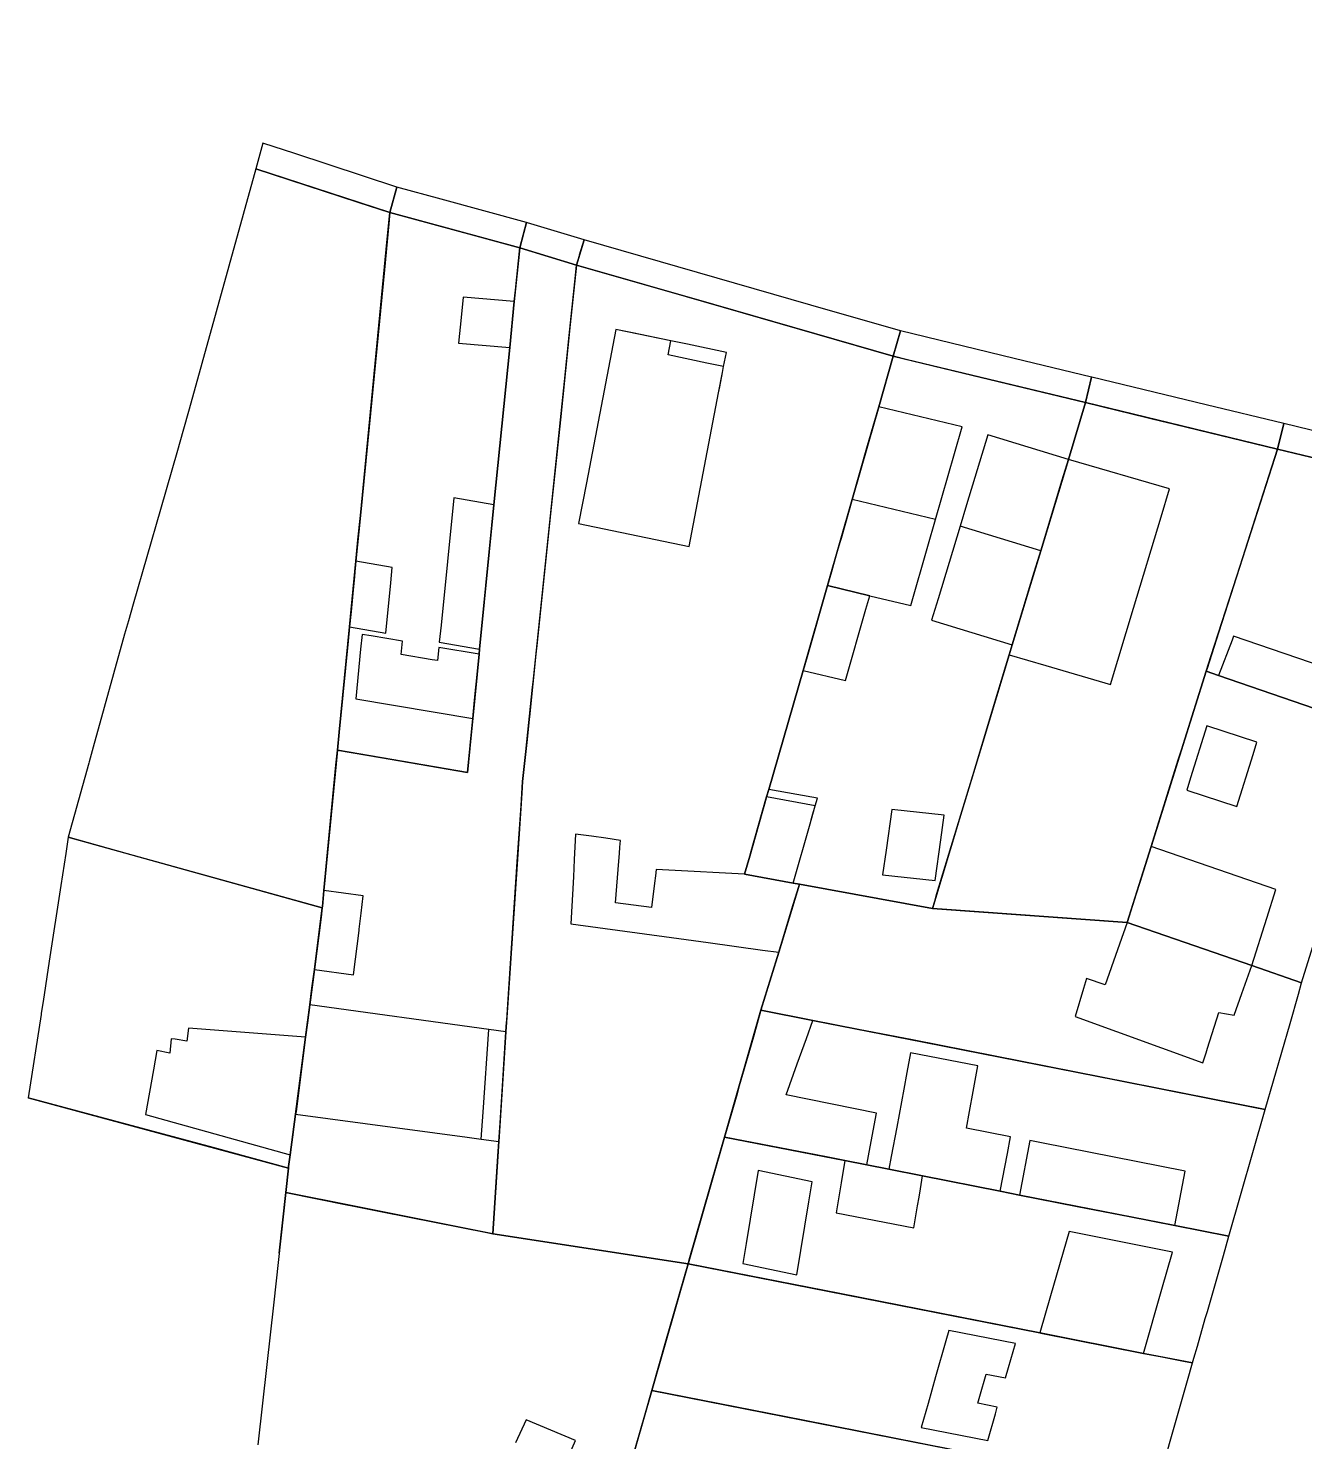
# Model space of a CAD drawing. Header units: millimetres. Extents: x 1101 to 4203, y 1053 to 1744.
# Drawn here: x 3438.1 to 3535, y 1252.3 to 1359.6 of the extents above; entities that cross this region are included whole.
import ezdxf

# ---------------------------------------------------------------- set-up
doc = ezdxf.new("R2010")
doc.units = ezdxf.units.MM
doc.layers.add('Traza Urbana', color=7, linetype='Continuous')

msp = doc.modelspace()

# ---------------------------------------------------------------- linework, layer by layer
msp.add_spline([(3533.96, 1741.06), (3535.45, 1730.74), (3533.99, 1721.81), (3529.52, 1711.48), (3526.13, 1704.69), (3523.87, 1689.03), (3520.31, 1675.09), (3520.31, 1665.62), (3525.57, 1656.95), (3528.23, 1651.42), (3529.17, 1642.9), (3537.67, 1632.65), (3542.58, 1619.68), (3557.01, 1609.61), (3567.28, 1594.92), (3583.32, 1575.27), (3625.14, 1566.28), (3648.86, 1569.14), (3665.13, 1581.12), (3679.55, 1585.59), (3708.24, 1604.07), (3718.93, 1617.12), (3724.64, 1632.36), (3727.25, 1653), (3743.42, 1672.05), (3759.1, 1678.69), (3778.81, 1675.84), (3794.73, 1663.51), (3801.62, 1646.42), (3816.9, 1617.75), (3828.23, 1575.69), (3834.33, 1553.22), (3836.12, 1550.25), (3841.33, 1550.1), (3851.16, 1550.1), (3883.98, 1538.84), (3888.01, 1536.15), (3900.11, 1538.09), (3906.69, 1539.88), (3919.99, 1536), (3930, 1543.76), (3939.44, 1558.86), (3954.38, 1565.87), (3968.28, 1558.41), (3986.91, 1539.65), (4018.97, 1495.68), (4028.57, 1483.44), (4044.58, 1466.26), (4096.95, 1429.42), (4142.58, 1397.21), (4202.82, 1355.37)], degree=3)
at = {"layer": 'Traza Urbana', "color": 7, "linetype": 'Continuous', "invisible_edges": 5}
for points in [[(3455.41, 1348.97), (3455.41, 1348.97), (3463.15, 1346.44), (3455.95, 1350.9)], [(3455.95, 1350.9), (3463.15, 1346.44), (3465.58, 1345.64), (3458.38, 1350.11)], [(3458.38, 1350.11), (3465.58, 1345.64), (3466.12, 1347.57)], [(3450.34, 1330.71), (3463.34, 1322.64), (3465.31, 1342.84), (3455.41, 1348.97)], [(3455.41, 1348.97), (3465.31, 1342.84), (3465.58, 1345.64)], [(3465.58, 1345.64), (3465.58, 1345.64), (3472.09, 1343.87), (3466.12, 1347.57)], [(3466.12, 1347.57), (3472.09, 1343.87), (3475.43, 1342.96), (3469.48, 1346.66)], [(3469.48, 1346.66), (3475.43, 1342.96), (3475.95, 1344.88)], [(3465.5, 1344.79), (3475.02, 1338.88), (3475.11, 1339.74), (3465.58, 1345.64)], [(3465.58, 1345.64), (3475.11, 1339.74), (3475.43, 1342.96)], [(3465.16, 1341.29), (3474.67, 1335.39), (3475.02, 1338.88), (3465.5, 1344.79)], [(3475.75, 1344.13), (3479.74, 1341.65), (3479.97, 1342.39), (3475.95, 1344.88)], [(3475.95, 1344.88), (3479.97, 1342.39), (3479.98, 1342.42), (3476.01, 1344.87)], [(3476.01, 1344.87), (3479.98, 1342.42), (3480.32, 1343.56)], [(3475.43, 1342.96), (3475.43, 1342.96), (3479.74, 1341.65), (3475.75, 1344.13)], [(3479.74, 1341.65), (3479.74, 1341.65), (3486.58, 1339.69), (3480.32, 1343.56)], [(3480.32, 1343.56), (3486.58, 1339.69), (3503.77, 1334.73), (3497.52, 1338.61)], [(3475.02, 1338.88), (3479.19, 1336.3), (3479.61, 1340.37), (3475.43, 1342.96)], [(3475.43, 1342.96), (3479.61, 1340.37), (3479.74, 1341.65)], [(3464, 1329.35), (3473.48, 1323.46), (3474.67, 1335.39), (3465.16, 1341.29)], [(3479.27, 1337.14), (3500.66, 1323.87), (3501.83, 1327.96), (3479.74, 1341.65)], [(3479.74, 1341.65), (3501.83, 1327.96), (3502.67, 1330.89), (3490.15, 1338.66)], [(3470.99, 1337.68), (3474.67, 1335.39), (3474.83, 1336.94), (3471.14, 1339.22)], [(3471.14, 1339.22), (3474.83, 1336.94), (3475.02, 1338.88)], [(3474.67, 1335.39), (3478.82, 1332.82), (3479.19, 1336.3), (3475.02, 1338.88)], [(3490.15, 1338.66), (3502.67, 1330.89), (3503.77, 1334.73)], [(3497.52, 1338.61), (3503.77, 1334.73), (3504.32, 1336.65)], [(3470.79, 1335.73), (3470.79, 1335.73), (3474.67, 1335.39), (3470.99, 1337.68)], [(3478.52, 1329.9), (3498.78, 1317.33), (3500.66, 1323.87), (3479.27, 1337.14)], [(3480.5, 1325.13), (3488.28, 1320.3), (3490.52, 1331.95), (3482.73, 1336.77)], [(3482.73, 1336.77), (3490.52, 1331.95), (3490.61, 1332.41), (3483.98, 1336.52)], [(3483.98, 1336.52), (3486.69, 1334.83), (3486.9, 1335.91)], [(3503.77, 1334.73), (3503.77, 1334.73), (3509.74, 1333.29), (3504.32, 1336.65)], [(3503.77, 1334.73), (3503.77, 1334.73), (3509.74, 1333.29), (3504.32, 1336.65)], [(3504.32, 1336.65), (3509.74, 1333.29), (3518.36, 1331.21), (3512.95, 1334.57)], [(3504.32, 1336.65), (3509.74, 1333.29), (3518.36, 1331.21), (3512.95, 1334.57)], [(3473.48, 1323.46), (3477.58, 1320.92), (3478.82, 1332.82), (3474.67, 1335.39)], [(3486.69, 1334.83), (3490.61, 1332.41), (3490.81, 1333.49), (3489.64, 1334.22)], [(3502.67, 1330.89), (3515.81, 1322.75), (3516.96, 1326.56), (3503.77, 1334.73)], [(3503.77, 1334.73), (3516.96, 1326.56), (3517.06, 1326.9), (3504.86, 1334.47)], [(3489.64, 1334.22), (3490.81, 1333.49), (3490.9, 1333.95)], [(3504.86, 1334.47), (3517.06, 1326.9), (3518.36, 1331.21)], [(3512.95, 1334.57), (3518.36, 1331.21), (3518.82, 1333.15)], [(3512.95, 1334.57), (3518.36, 1331.21), (3518.82, 1333.15)], [(3518.36, 1331.21), (3518.36, 1331.21), (3524.25, 1329.79), (3518.82, 1333.15)], [(3518.36, 1331.21), (3518.36, 1331.21), (3524.25, 1329.79), (3518.82, 1333.15)], [(3518.82, 1333.15), (3524.25, 1329.79), (3524.27, 1329.78), (3518.83, 1333.15)], [(3518.82, 1333.15), (3524.25, 1329.79), (3524.27, 1329.78), (3518.83, 1333.15)], [(3518.83, 1333.15), (3524.27, 1329.78), (3532.94, 1327.68), (3527.51, 1331.05)], [(3518.83, 1333.15), (3524.27, 1329.78), (3532.94, 1327.68), (3527.51, 1331.05)], [(3449.87, 1329.02), (3463.16, 1320.79), (3463.34, 1322.64), (3450.34, 1330.71)], [(3501.87, 1328.08), (3514.96, 1319.96), (3515.81, 1322.75), (3502.67, 1330.89)], [(3517.06, 1326.9), (3530.09, 1318.82), (3531.47, 1323.09), (3518.36, 1331.21)], [(3518.36, 1331.21), (3531.47, 1323.09), (3532.94, 1327.68)], [(3527.51, 1331.05), (3532.94, 1327.68), (3533.41, 1329.62)], [(3527.51, 1331.05), (3532.94, 1327.68), (3533.41, 1329.62)], [(3463.34, 1322.64), (3472.82, 1316.77), (3473.48, 1323.46), (3464, 1329.35)], [(3477.77, 1322.77), (3496.93, 1310.89), (3498.78, 1317.33), (3478.52, 1329.9)], [(3532.94, 1327.68), (3532.94, 1327.68), (3538.84, 1326.26), (3533.41, 1329.62)], [(3532.94, 1327.68), (3532.94, 1327.68), (3538.84, 1326.26), (3533.41, 1329.62)], [(3533.41, 1329.62), (3538.84, 1326.26), (3546.07, 1324.51), (3540.65, 1327.87)], [(3533.41, 1329.62), (3538.84, 1326.26), (3546.07, 1324.51), (3540.65, 1327.87)], [(3449.46, 1327.57), (3463, 1319.17), (3463.16, 1320.79), (3449.87, 1329.02)], [(3448.17, 1323.09), (3462.52, 1314.19), (3463, 1319.17), (3449.46, 1327.57)], [(3500.66, 1323.87), (3513.7, 1315.79), (3514.96, 1319.96), (3501.87, 1328.08)], [(3528.48, 1313.81), (3540.56, 1306.32), (3544.81, 1320.33), (3532.94, 1327.68)], [(3528.48, 1313.81), (3540.56, 1306.32), (3544.81, 1320.33), (3532.94, 1327.68)], [(3532.94, 1327.68), (3544.81, 1320.33), (3545.26, 1321.83), (3537.67, 1326.54)], [(3532.94, 1327.68), (3544.81, 1320.33), (3545.26, 1321.83), (3537.67, 1326.54)], [(3514.96, 1319.96), (3527.88, 1311.95), (3530.09, 1318.82), (3517.06, 1326.9)], [(3514.96, 1319.96), (3522, 1315.6), (3524.1, 1322.54), (3517.06, 1326.9)], [(3517.06, 1326.9), (3524.1, 1322.54), (3524.74, 1324.66)], [(3479.9, 1322.04), (3479.9, 1322.04), (3488.28, 1320.3), (3480.5, 1325.13)], [(3469.46, 1314.33), (3472.39, 1312.51), (3473.35, 1322.17), (3470.42, 1323.98)], [(3470.42, 1323.98), (3473.35, 1322.17), (3473.48, 1323.46)], [(3499.37, 1319.37), (3505.1, 1315.81), (3506.4, 1320.32), (3500.66, 1323.87)], [(3499.81, 1320.89), (3512.8, 1312.83), (3513.7, 1315.79), (3500.66, 1323.87)], [(3500.66, 1323.87), (3506.4, 1320.32), (3506.98, 1322.35)], [(3446.1, 1315.91), (3461.74, 1306.21), (3462.52, 1314.19), (3448.17, 1323.09)], [(3472.39, 1312.51), (3476.44, 1310), (3477.58, 1320.92), (3473.48, 1323.46)], [(3463, 1319.17), (3472.47, 1313.3), (3472.82, 1316.77), (3463.34, 1322.64)], [(3476.73, 1312.78), (3494.33, 1301.86), (3496.93, 1310.89), (3477.77, 1322.77)], [(3507.17, 1316.32), (3512.8, 1312.83), (3514.47, 1318.34), (3508.84, 1321.83)], [(3508.84, 1321.83), (3514.47, 1318.34), (3514.96, 1319.96)], [(3499.58, 1320.12), (3512.57, 1312.06), (3512.8, 1312.83), (3499.81, 1320.89)], [(3498.78, 1317.33), (3511.74, 1309.3), (3512.57, 1312.06), (3499.58, 1320.12)], [(3513.21, 1314.19), (3520.25, 1309.82), (3522, 1315.6), (3514.96, 1319.96)], [(3514.62, 1318.83), (3527.52, 1310.83), (3527.88, 1311.95), (3514.96, 1319.96)], [(3462.64, 1315.37), (3465.28, 1313.72), (3465.65, 1317.53), (3463, 1319.17)], [(3462.93, 1318.38), (3472.39, 1312.51), (3472.47, 1313.3), (3463, 1319.17)], [(3463, 1319.17), (3465.65, 1317.53), (3465.76, 1318.7)], [(3499.08, 1318.37), (3501.99, 1316.56), (3505.1, 1315.81), (3499.37, 1319.37)], [(3512.8, 1312.83), (3525.65, 1304.87), (3527.52, 1310.83), (3514.62, 1318.83)], [(3462.52, 1314.19), (3471.98, 1308.33), (3472.35, 1312.11), (3462.89, 1317.98)], [(3462.89, 1317.98), (3472.35, 1312.11), (3472.39, 1312.51), (3462.93, 1318.38)], [(3498.78, 1317.33), (3498.78, 1317.33), (3501.99, 1316.56), (3499.08, 1318.37)], [(3496.93, 1310.89), (3509.81, 1302.91), (3511.74, 1309.3), (3498.78, 1317.33)], [(3497.23, 1311.93), (3500.14, 1310.12), (3501.7, 1315.53), (3498.78, 1317.33)], [(3498.78, 1317.33), (3501.7, 1315.53), (3501.99, 1316.56)], [(3445.75, 1314.66), (3461.6, 1304.83), (3461.74, 1306.21), (3446.1, 1315.91)], [(3462.52, 1314.19), (3462.52, 1314.19), (3465.28, 1313.72), (3462.64, 1315.37)], [(3506.68, 1314.7), (3506.68, 1314.7), (3512.8, 1312.83), (3507.17, 1316.32)], [(3445.45, 1313.64), (3461.49, 1303.7), (3461.6, 1304.83), (3445.75, 1314.66)], [(3469.33, 1313.03), (3469.33, 1313.03), (3472.39, 1312.51), (3469.46, 1314.33)], [(3443.07, 1305.05), (3460.58, 1294.19), (3461.49, 1303.7), (3445.45, 1313.64)], [(3462.42, 1313.1), (3471.87, 1307.23), (3471.98, 1308.33), (3462.52, 1314.19)], [(3463.36, 1312.51), (3471.87, 1307.23), (3471.98, 1308.35), (3463.47, 1313.62)], [(3463.47, 1313.62), (3471.98, 1308.35), (3472.01, 1308.64), (3464.17, 1313.5)], [(3464.17, 1313.5), (3466.43, 1312.1), (3466.53, 1313.1)], [(3512.8, 1312.83), (3515.35, 1311.25), (3520.25, 1309.82), (3513.21, 1314.19)], [(3527.59, 1311.04), (3528.46, 1310.5), (3540.56, 1306.32), (3528.48, 1313.81)], [(3527.59, 1311.04), (3528.46, 1310.5), (3540.56, 1306.32), (3528.48, 1313.81)], [(3528.46, 1310.5), (3528.46, 1310.5), (3540.56, 1306.32), (3529.49, 1313.19)], [(3528.46, 1310.5), (3528.46, 1310.5), (3540.56, 1306.32), (3529.49, 1313.19)], [(3529.49, 1313.19), (3540.56, 1306.32), (3540.66, 1306.64), (3529.6, 1313.49)], [(3529.49, 1313.19), (3540.56, 1306.32), (3540.66, 1306.64), (3529.6, 1313.49)], [(3529.6, 1313.49), (3540.66, 1306.64), (3541.33, 1308.84), (3539.06, 1310.24)], [(3529.6, 1313.49), (3540.66, 1306.64), (3541.33, 1308.84), (3539.06, 1310.24)], [(3462.02, 1309.01), (3471.46, 1303.15), (3471.87, 1307.23), (3462.42, 1313.1)], [(3462.99, 1308.74), (3462.99, 1308.74), (3471.87, 1307.23), (3463.36, 1312.51)], [(3466.43, 1312.1), (3472.01, 1308.64), (3472.11, 1309.65), (3468.8, 1311.7)], [(3469.19, 1311.63), (3472.13, 1309.81), (3472.23, 1310.82), (3469.29, 1312.63)], [(3469.29, 1312.63), (3472.23, 1310.82), (3472.35, 1312.11)], [(3471.87, 1307.23), (3475.89, 1304.74), (3476.4, 1309.61), (3472.35, 1312.11)], [(3472.35, 1312.11), (3476.4, 1309.61), (3476.44, 1310), (3472.39, 1312.51)], [(3476.17, 1307.37), (3492.93, 1296.98), (3494.16, 1301.28), (3476.66, 1312.13)], [(3476.66, 1312.13), (3494.16, 1301.28), (3494.33, 1301.86), (3476.73, 1312.78)], [(3512.57, 1312.06), (3525.4, 1304.11), (3525.65, 1304.87), (3512.8, 1312.83)], [(3512.57, 1312.06), (3512.57, 1312.06), (3515.35, 1311.25), (3512.8, 1312.83)], [(3468.8, 1311.7), (3472.11, 1309.65), (3472.13, 1309.81), (3469.19, 1311.63)], [(3496.93, 1310.89), (3496.93, 1310.89), (3500.14, 1310.12), (3497.23, 1311.93)], [(3510.57, 1305.45), (3523.33, 1297.53), (3525.4, 1304.11), (3512.57, 1312.06)], [(3527.52, 1310.83), (3527.52, 1310.83), (3528.46, 1310.5), (3527.59, 1311.04)], [(3527.52, 1310.83), (3527.52, 1310.83), (3528.46, 1310.5), (3527.59, 1311.04)], [(3494.33, 1301.86), (3507.09, 1293.95), (3509.81, 1302.91), (3496.93, 1310.89)], [(3523.33, 1297.53), (3535.6, 1289.93), (3539.65, 1303.31), (3527.52, 1310.83)], [(3527.52, 1310.83), (3539.65, 1303.31), (3539.72, 1303.53), (3528.46, 1310.5)], [(3528.46, 1310.5), (3539.72, 1303.53), (3540.56, 1306.32)], [(3461.74, 1306.21), (3464.87, 1304.28), (3471.46, 1303.15), (3462.02, 1309.01)], [(3471.64, 1304.95), (3475.65, 1302.46), (3475.89, 1304.74), (3471.87, 1307.23)], [(3475.99, 1305.65), (3492.48, 1295.42), (3492.88, 1296.8), (3476.14, 1307.17)], [(3476.14, 1307.17), (3492.88, 1296.8), (3492.93, 1296.98), (3476.17, 1307.37)], [(3461.6, 1304.83), (3461.6, 1304.83), (3464.87, 1304.28), (3461.74, 1306.21)], [(3475.65, 1302.46), (3495.32, 1290.27), (3496.19, 1293.12), (3475.99, 1305.65)], [(3526.33, 1302.74), (3529.84, 1300.56), (3531.08, 1304.51), (3527.57, 1306.68)], [(3527.57, 1306.68), (3531.08, 1304.51), (3531.37, 1305.43)], [(3442.77, 1303.96), (3460.47, 1292.98), (3460.58, 1294.19), (3443.07, 1305.05)], [(3460.58, 1294.19), (3474.53, 1285.55), (3475.25, 1296.37), (3461.6, 1304.83)], [(3461.6, 1304.83), (3475.25, 1296.37), (3475.53, 1300.63), (3471.46, 1303.15)], [(3471.46, 1303.15), (3475.53, 1300.63), (3475.65, 1302.46), (3471.64, 1304.95)], [(3508.81, 1299.63), (3521.52, 1291.75), (3523.33, 1297.53), (3510.57, 1305.45)], [(3441.18, 1298.22), (3441.18, 1298.22), (3460.45, 1292.86), (3442.74, 1303.85)], [(3442.74, 1303.85), (3460.45, 1292.86), (3460.47, 1292.98), (3442.77, 1303.96)], [(3475.59, 1301.58), (3495.08, 1289.49), (3495.32, 1290.27), (3475.65, 1302.46)], [(3526.04, 1301.81), (3526.04, 1301.81), (3529.84, 1300.56), (3526.33, 1302.74)], [(3475.26, 1296.55), (3493.73, 1285.09), (3495.08, 1289.49), (3475.59, 1301.58)], [(3494.16, 1301.28), (3506.92, 1293.37), (3507.09, 1293.95), (3494.33, 1301.86)], [(3492.88, 1296.8), (3496.17, 1294.75), (3497.46, 1299.24), (3494.16, 1301.28)], [(3492.93, 1296.98), (3496.66, 1294.66), (3506.75, 1292.82), (3494, 1300.73)], [(3494, 1300.73), (3506.75, 1292.82), (3506.92, 1293.37), (3494.16, 1301.28)], [(3494.16, 1301.28), (3497.46, 1299.24), (3497.85, 1300.61)], [(3503.23, 1297.24), (3506.95, 1294.93), (3507.39, 1298.04), (3503.66, 1300.34)], [(3503.66, 1300.34), (3507.39, 1298.04), (3507.64, 1299.89)], [(3506.75, 1292.82), (3506.75, 1292.82), (3521.52, 1291.75), (3508.81, 1299.63)], [(3440.99, 1296.98), (3459.5, 1285.5), (3459.67, 1286.76), (3441.18, 1298.22)], [(3441.18, 1298.22), (3459.67, 1286.76), (3459.85, 1288.18), (3445.68, 1296.97)], [(3479.57, 1296.53), (3482.8, 1294.52), (3482.95, 1296.42), (3479.66, 1298.46)], [(3479.66, 1298.46), (3482.95, 1296.42), (3483, 1296.99), (3480.89, 1298.3)], [(3480.89, 1298.3), (3483, 1296.99), (3483.04, 1297.48), (3481.97, 1298.15)], [(3481.97, 1298.15), (3483.04, 1297.48), (3483.08, 1297.99)], [(3502.97, 1295.38), (3502.97, 1295.38), (3506.95, 1294.93), (3503.23, 1297.24)], [(3522.21, 1293.94), (3530.98, 1288.49), (3532.11, 1292.09), (3523.33, 1297.53)], [(3522.48, 1294.8), (3534.76, 1287.18), (3535.6, 1289.93), (3523.33, 1297.53)], [(3523.33, 1297.53), (3532.11, 1292.09), (3532.79, 1294.27)], [(3440.62, 1294.56), (3459.18, 1283.05), (3459.5, 1285.5), (3440.99, 1296.98)], [(3445.68, 1296.97), (3459.85, 1288.18), (3460.45, 1292.86)], [(3474.54, 1285.66), (3490.97, 1275.47), (3493.73, 1285.09), (3475.26, 1296.55)], [(3479.5, 1295.23), (3482.69, 1293.25), (3482.8, 1294.52), (3479.57, 1296.53)], [(3492.48, 1295.42), (3492.48, 1295.42), (3496.17, 1294.75), (3492.88, 1296.8)], [(3492.48, 1295.42), (3492.48, 1295.42), (3496.17, 1294.75), (3492.88, 1296.8)], [(3492.88, 1296.8), (3496.17, 1294.75), (3496.66, 1294.66), (3492.93, 1296.98)], [(3479.32, 1291.65), (3479.32, 1291.65), (3486.96, 1290.61), (3479.5, 1295.23)], [(3485.66, 1294.75), (3493.86, 1289.66), (3495.08, 1289.49), (3485.73, 1295.29)], [(3485.73, 1295.29), (3495.08, 1289.49), (3495.22, 1289.93), (3485.79, 1295.77)], [(3485.79, 1295.77), (3495.22, 1289.93), (3495.36, 1290.38), (3486.74, 1295.72)], [(3486.74, 1295.72), (3495.36, 1290.38), (3496.19, 1293.12), (3492.48, 1295.42)], [(3492.48, 1295.42), (3496.19, 1293.12), (3496.61, 1294.48), (3496.17, 1294.75)], [(3492.48, 1295.42), (3496.19, 1293.12), (3496.61, 1294.48), (3496.17, 1294.75)], [(3439.74, 1288.81), (3458.43, 1277.21), (3459.18, 1283.05), (3440.62, 1294.56)], [(3460.47, 1292.98), (3474.45, 1284.32), (3474.53, 1285.55), (3460.58, 1294.19)], [(3460.47, 1292.98), (3463.26, 1291.26), (3463.4, 1292.45), (3460.58, 1294.19)], [(3460.58, 1294.19), (3463.4, 1292.45), (3463.56, 1293.78)], [(3485.42, 1292.89), (3489.72, 1290.23), (3493.86, 1289.66), (3485.66, 1294.75)], [(3495.08, 1289.49), (3506.1, 1282.66), (3520.63, 1279.8), (3496.66, 1294.66)], [(3496.17, 1294.75), (3496.61, 1294.48), (3496.66, 1294.66)], [(3496.17, 1294.75), (3496.61, 1294.48), (3496.66, 1294.66)], [(3496.66, 1294.66), (3520.63, 1279.8), (3531.07, 1277.75), (3506.75, 1292.82)], [(3521.52, 1291.75), (3521.52, 1291.75), (3530.98, 1288.49), (3522.21, 1293.94)], [(3521.52, 1291.75), (3521.52, 1291.75), (3530.98, 1288.49), (3522.21, 1293.94)], [(3522.21, 1293.94), (3530.98, 1288.49), (3534.76, 1287.18), (3522.48, 1294.8)], [(3460.02, 1289.52), (3462.83, 1287.77), (3463.24, 1291.14), (3460.45, 1292.86)], [(3460.36, 1292.16), (3474.39, 1283.46), (3474.44, 1284.19), (3460.45, 1292.86)], [(3460.45, 1292.86), (3474.44, 1284.19), (3474.45, 1284.32), (3460.47, 1292.98)], [(3460.45, 1292.86), (3463.24, 1291.14), (3463.26, 1291.26), (3460.47, 1292.98)], [(3482.69, 1293.25), (3486.96, 1290.61), (3489.72, 1290.23), (3485.42, 1292.89)], [(3506.75, 1292.82), (3531.07, 1277.75), (3532, 1277.56), (3507.48, 1292.77)], [(3507.48, 1292.77), (3532, 1277.56), (3533.88, 1284.09), (3521.52, 1291.75)], [(3459.85, 1288.18), (3474.12, 1279.34), (3474.39, 1283.46), (3460.36, 1292.16)], [(3520.95, 1290.11), (3529.65, 1284.71), (3530.23, 1286.36), (3521.52, 1291.75)], [(3521.52, 1291.75), (3533.88, 1284.09), (3534.51, 1286.31), (3530.98, 1288.49)], [(3521.52, 1291.75), (3530.23, 1286.36), (3530.98, 1288.49)], [(3519.86, 1287.03), (3527.62, 1282.22), (3528.47, 1284.93), (3520.8, 1289.69)], [(3520.8, 1289.69), (3528.47, 1284.93), (3529.65, 1284.71), (3520.95, 1290.11)], [(3439.27, 1285.75), (3458.02, 1274.12), (3458.43, 1277.21), (3439.74, 1288.81)], [(3459.85, 1288.18), (3459.85, 1288.18), (3462.83, 1287.77), (3460.02, 1289.52)], [(3494.16, 1286.49), (3497.66, 1284.32), (3506.1, 1282.66), (3495.08, 1289.49)], [(3530.98, 1288.49), (3534.51, 1286.31), (3534.76, 1287.18)], [(3459.5, 1285.5), (3473.94, 1276.55), (3474.12, 1279.34), (3459.85, 1288.18)], [(3518.21, 1286.74), (3527.27, 1281.11), (3527.51, 1281.87), (3518.43, 1287.5)], [(3518.43, 1287.5), (3527.51, 1281.87), (3527.62, 1282.22), (3519.86, 1287.03)], [(3493.73, 1285.09), (3493.73, 1285.09), (3497.66, 1284.32), (3494.16, 1286.49)], [(3517.58, 1284.62), (3517.58, 1284.62), (3527.27, 1281.11), (3518.21, 1286.74)], [(3439.13, 1284.88), (3457.9, 1273.24), (3458.02, 1274.12), (3439.27, 1285.75)], [(3459.24, 1283.52), (3472.5, 1275.3), (3472.65, 1277.36), (3459.5, 1285.5)], [(3459.32, 1284.13), (3473.84, 1275.12), (3473.94, 1276.55), (3459.5, 1285.5)], [(3459.5, 1285.5), (3472.65, 1277.36), (3473.08, 1283.64)], [(3474.39, 1283.46), (3490.42, 1273.53), (3490.97, 1275.47), (3474.54, 1285.66)], [(3438.14, 1278.45), (3438.14, 1278.45), (3457.89, 1273.12), (3439.11, 1284.77)], [(3439.11, 1284.77), (3457.89, 1273.12), (3457.9, 1273.24), (3439.13, 1284.88)], [(3493.16, 1283.08), (3496.48, 1281.02), (3497.18, 1282.96), (3493.73, 1285.09)], [(3493.28, 1283.52), (3513.36, 1271.07), (3517.73, 1270.21), (3493.73, 1285.09)], [(3493.73, 1285.09), (3517.73, 1270.21), (3521.67, 1269.44), (3497.66, 1284.32)], [(3493.73, 1285.09), (3497.18, 1282.96), (3497.66, 1284.32)], [(3497.66, 1284.32), (3521.67, 1269.44), (3525.14, 1268.75), (3501.13, 1283.64)], [(3450.18, 1282.74), (3458.48, 1277.6), (3458.61, 1278.59), (3450.3, 1283.74)], [(3450.3, 1283.74), (3458.61, 1278.59), (3459.18, 1283.05)], [(3459.18, 1283.05), (3473.77, 1274.01), (3473.84, 1275.12), (3459.32, 1284.13)], [(3459.18, 1283.05), (3471.45, 1275.45), (3472.5, 1275.3), (3459.24, 1283.52)], [(3473.84, 1275.12), (3488.3, 1266.16), (3490.42, 1273.53), (3474.39, 1283.46)], [(3493.13, 1282.99), (3511.88, 1271.36), (3513.36, 1271.07), (3493.28, 1283.52)], [(3501.13, 1283.64), (3525.14, 1268.75), (3529.24, 1267.94), (3505.23, 1282.84)], [(3447.65, 1280.56), (3458.02, 1274.12), (3458.23, 1275.65), (3447.91, 1282.04)], [(3447.91, 1282.04), (3458.23, 1275.65), (3458.27, 1276.02), (3448.89, 1281.83)], [(3448.89, 1281.83), (3458.27, 1276.02), (3458.42, 1277.09), (3448.99, 1282.93)], [(3448.99, 1282.93), (3458.42, 1277.09), (3458.43, 1277.21), (3449.28, 1282.89)], [(3449.28, 1282.89), (3458.43, 1277.21), (3458.48, 1277.6), (3450.18, 1282.74)], [(3458.43, 1277.21), (3458.43, 1277.21), (3471.45, 1275.45), (3459.18, 1283.05)], [(3458.46, 1277.39), (3473.38, 1268.13), (3473.77, 1274.01), (3459.18, 1283.05)], [(3492.46, 1280.65), (3495.64, 1278.67), (3496.48, 1281.02), (3493.16, 1283.08)], [(3492.52, 1280.88), (3505.99, 1272.52), (3511.88, 1271.36), (3493.13, 1282.99)], [(3505.23, 1282.84), (3529.24, 1267.94), (3532, 1277.56)], [(3504.8, 1280.37), (3509.56, 1277.42), (3509.83, 1278.93), (3505.08, 1281.87)], [(3505.08, 1281.87), (3509.83, 1278.93), (3510.19, 1280.87)], [(3447.03, 1277.17), (3447.03, 1277.17), (3458.02, 1274.12), (3447.65, 1280.56)], [(3492.09, 1279.36), (3501.77, 1273.35), (3502.03, 1274.72), (3492.46, 1280.65)], [(3492.09, 1279.36), (3501.77, 1273.35), (3503.44, 1273.02), (3492.26, 1279.96)], [(3492.26, 1279.96), (3503.44, 1273.02), (3505.99, 1272.52), (3492.52, 1280.88)], [(3504.57, 1279.1), (3509.32, 1276.15), (3509.56, 1277.42), (3504.8, 1280.37)], [(3491.92, 1278.76), (3500.1, 1273.68), (3501.77, 1273.35), (3492.09, 1279.36)], [(3491.92, 1278.76), (3500.1, 1273.68), (3501.77, 1273.35), (3492.09, 1279.36)], [(3504.04, 1276.23), (3511.88, 1271.36), (3512.43, 1274.23), (3504.57, 1279.1)], [(3438.14, 1278.45), (3457.18, 1266.65), (3457.68, 1271.25), (3452.18, 1274.67)], [(3490.97, 1275.47), (3490.97, 1275.47), (3500.1, 1273.68), (3491.92, 1278.76)], [(3490.97, 1275.47), (3490.97, 1275.47), (3500.1, 1273.68), (3491.92, 1278.76)], [(3495.64, 1278.67), (3502.03, 1274.72), (3502.5, 1277.28)], [(3458.02, 1274.12), (3465, 1269.8), (3472.93, 1268.22), (3458.43, 1277.21)], [(3458.43, 1277.21), (3472.93, 1268.22), (3473.38, 1268.13), (3458.46, 1277.39)], [(3503.62, 1273.99), (3505.99, 1272.52), (3511.88, 1271.36), (3504.04, 1276.23)], [(3509.32, 1276.15), (3512.43, 1274.23), (3512.66, 1275.49)], [(3452.18, 1274.67), (3457.68, 1271.25), (3457.89, 1273.12)], [(3473.38, 1268.13), (3473.38, 1268.13), (3488.21, 1265.85), (3473.82, 1274.78)], [(3473.82, 1274.78), (3488.21, 1265.85), (3488.3, 1266.16), (3473.84, 1275.12)], [(3488.21, 1265.85), (3488.21, 1265.85), (3514.9, 1260.6), (3490.97, 1275.45)], [(3490.97, 1275.45), (3514.9, 1260.6), (3514.98, 1260.59), (3490.97, 1275.47)], [(3490.97, 1275.47), (3514.98, 1260.59), (3522.75, 1259.05), (3498.72, 1273.96)], [(3513.36, 1271.07), (3513.36, 1271.07), (3524.27, 1268.93), (3514.14, 1275.2)], [(3514.14, 1275.2), (3524.27, 1268.93), (3525.14, 1268.75), (3515.02, 1275.03)], [(3515.02, 1275.03), (3525.14, 1268.75), (3525.92, 1272.88)], [(3457.9, 1273.24), (3462.73, 1270.25), (3465, 1269.8), (3458.02, 1274.12)], [(3498.72, 1273.96), (3522.75, 1259.05), (3524.14, 1258.78), (3500.1, 1273.68)], [(3499.83, 1271.99), (3505.34, 1268.57), (3505.62, 1270.26), (3500.1, 1273.68)], [(3500.1, 1273.68), (3524.14, 1258.78), (3525.8, 1258.46), (3501.77, 1273.35)], [(3500.1, 1273.68), (3505.62, 1270.26), (3505.73, 1270.9), (3501.77, 1273.35)], [(3503.44, 1273.02), (3503.44, 1273.02), (3505.99, 1272.52), (3503.62, 1273.99)], [(3457.68, 1271.25), (3457.68, 1271.25), (3462.43, 1270.31), (3457.89, 1273.12)], [(3457.89, 1273.12), (3462.43, 1270.31), (3462.73, 1270.25), (3457.9, 1273.24)], [(3492.61, 1267.4), (3496.47, 1265), (3497.38, 1270.55), (3493.52, 1272.94)], [(3493.52, 1272.94), (3497.38, 1270.55), (3497.63, 1272.06)], [(3501.77, 1273.35), (3525.8, 1258.46), (3526.48, 1258.32), (3502.46, 1273.22)], [(3501.77, 1273.35), (3505.73, 1270.9), (3505.83, 1271.54), (3503.44, 1273.02)], [(3502.46, 1273.22), (3526.48, 1258.32), (3526.58, 1258.68), (3503.44, 1273.02)], [(3503.44, 1273.02), (3526.58, 1258.68), (3526.85, 1259.59), (3505.99, 1272.52)], [(3503.44, 1273.02), (3505.83, 1271.54), (3505.99, 1272.52)], [(3505.99, 1272.52), (3526.85, 1259.59), (3527.45, 1261.71), (3511.88, 1271.36)], [(3499.45, 1269.73), (3499.45, 1269.73), (3505.34, 1268.57), (3499.83, 1271.99)], [(3511.88, 1271.36), (3527.45, 1261.71), (3527.61, 1262.24), (3513.36, 1271.07)], [(3456.74, 1262.71), (3482.69, 1246.61), (3484.92, 1254.37), (3457.68, 1271.25)], [(3457.68, 1271.25), (3484.92, 1254.37), (3485.45, 1256.23), (3462.9, 1270.22)], [(3513.36, 1271.07), (3527.61, 1262.24), (3528.82, 1266.47), (3525.14, 1268.75)], [(3462.9, 1270.22), (3485.45, 1256.23), (3486.53, 1259.98), (3473.38, 1268.13)], [(3473.38, 1268.13), (3486.53, 1259.98), (3488.21, 1265.85)], [(3515.71, 1263.42), (3522.75, 1259.05), (3524.15, 1263.93), (3517.11, 1268.29)], [(3517.11, 1268.29), (3524.15, 1263.93), (3524.96, 1266.74)], [(3525.14, 1268.75), (3528.82, 1266.47), (3529.24, 1267.94)], [(3492.36, 1265.88), (3492.36, 1265.88), (3496.47, 1265), (3492.61, 1267.4)], [(3485.45, 1256.23), (3485.45, 1256.23), (3512.23, 1250.97), (3488.21, 1265.85)], [(3488.21, 1265.85), (3512.23, 1250.97), (3523.72, 1248.7), (3499.71, 1263.59)], [(3499.71, 1263.59), (3523.72, 1248.7), (3525.29, 1254.16), (3514.9, 1260.6)], [(3514.9, 1260.6), (3514.9, 1260.6), (3522.75, 1259.05), (3515.71, 1263.42)], [(3456.24, 1258.21), (3481.52, 1242.54), (3482.69, 1246.61), (3456.74, 1262.71)], [(3507.77, 1260), (3512.3, 1257.19), (3512.53, 1257.97), (3507.99, 1260.78)], [(3507.99, 1260.78), (3512.53, 1257.97), (3513.04, 1259.79)], [(3514.9, 1260.6), (3525.29, 1254.16), (3526.1, 1256.98), (3522.75, 1259.05)], [(3507.62, 1259.48), (3510.83, 1257.48), (3512.3, 1257.19), (3507.77, 1260)], [(3507.14, 1257.79), (3510.35, 1255.8), (3510.83, 1257.48), (3507.62, 1259.48)], [(3522.75, 1259.05), (3526.1, 1256.98), (3526.48, 1258.32)], [(3455.57, 1252.1), (3479.93, 1236.99), (3481.52, 1242.54), (3456.24, 1258.21)], [(3506.99, 1257.27), (3510.2, 1255.27), (3510.35, 1255.8), (3507.14, 1257.79)], [(3506.41, 1255.24), (3510.94, 1252.43), (3511.52, 1254.46), (3506.99, 1257.27)], [(3482.69, 1246.61), (3482.69, 1246.61), (3509.47, 1241.35), (3485.45, 1256.23)], [(3485.45, 1256.23), (3509.47, 1241.35), (3520.96, 1239.08), (3496.95, 1253.97)], [(3505.89, 1253.42), (3505.89, 1253.42), (3510.94, 1252.43), (3506.41, 1255.24)], [(3510.2, 1255.27), (3511.52, 1254.46), (3511.67, 1254.98)], [(3475.11, 1252.25), (3478.59, 1250.1), (3479.41, 1251.85), (3475.92, 1254.01)], [(3475.92, 1254.01), (3479.41, 1251.85), (3479.67, 1252.43)], [(3496.95, 1253.97), (3520.96, 1239.08), (3523.72, 1248.7)]]:
    msp.add_3dface(points, dxfattribs=at)
at = {"layer": 'Traza Urbana', "color": 252, "linetype": 'Continuous', "invisible_edges": 5}
for points in [[(3480.5, 1325.13), (3488.28, 1320.3), (3490.52, 1331.95), (3482.73, 1336.77)], [(3482.73, 1336.77), (3490.52, 1331.95), (3490.81, 1333.49), (3486.9, 1335.91)], [(3486.9, 1335.91), (3490.81, 1333.49), (3490.9, 1333.95), (3488.17, 1335.65)], [(3488.17, 1335.65), (3490.9, 1333.95), (3491.11, 1335.03)], [(3501.25, 1325.91), (3506.98, 1322.35), (3508.41, 1327.34), (3502.67, 1330.89)], [(3502.67, 1330.89), (3508.41, 1327.34), (3508.99, 1329.37)], [(3509.33, 1323.45), (3514.96, 1319.96), (3516.57, 1325.28), (3510.94, 1328.77)], [(3510.94, 1328.77), (3516.57, 1325.28), (3517.06, 1326.9)], [(3479.9, 1322.04), (3479.9, 1322.04), (3488.28, 1320.3), (3480.5, 1325.13)], [(3500.66, 1323.87), (3506.4, 1320.32), (3506.98, 1322.35), (3501.25, 1325.91)], [(3499.37, 1319.37), (3505.1, 1315.81), (3506.4, 1320.32), (3500.66, 1323.87)], [(3508.84, 1321.83), (3514.47, 1318.34), (3514.96, 1319.96), (3509.33, 1323.45)], [(3507.17, 1316.32), (3512.8, 1312.83), (3514.47, 1318.34), (3508.84, 1321.83)], [(3499.08, 1318.37), (3501.99, 1316.56), (3505.1, 1315.81), (3499.37, 1319.37)], [(3498.78, 1317.33), (3498.78, 1317.33), (3501.99, 1316.56), (3499.08, 1318.37)], [(3506.68, 1314.7), (3506.68, 1314.7), (3512.8, 1312.83), (3507.17, 1316.32)], [(3494.16, 1301.28), (3497.46, 1299.24), (3497.63, 1299.82), (3494.33, 1301.86)], [(3494.33, 1301.86), (3497.63, 1299.82), (3497.85, 1300.61), (3496.46, 1301.48)], [(3496.46, 1301.48), (3497.85, 1300.61), (3498.02, 1301.19)], [(3492.88, 1296.8), (3496.17, 1294.75), (3497.46, 1299.24), (3494.16, 1301.28)], [(3492.48, 1295.42), (3492.48, 1295.42), (3496.17, 1294.75), (3492.88, 1296.8)], [(3460.47, 1292.98), (3463.26, 1291.26), (3463.4, 1292.45), (3460.58, 1294.19)], [(3460.58, 1294.19), (3463.4, 1292.45), (3463.56, 1293.78)], [(3460.02, 1289.52), (3462.83, 1287.77), (3463.24, 1291.14), (3460.45, 1292.86)], [(3460.45, 1292.86), (3463.24, 1291.14), (3463.26, 1291.26), (3460.47, 1292.98)], [(3459.85, 1288.18), (3459.85, 1288.18), (3462.83, 1287.77), (3460.02, 1289.52)], [(3459.32, 1284.13), (3473.84, 1275.12), (3473.94, 1276.55), (3459.5, 1285.5)], [(3459.5, 1285.5), (3473.94, 1276.55), (3474.35, 1282.86), (3473.08, 1283.64)], [(3459.18, 1283.05), (3471.45, 1275.45), (3472.5, 1275.3), (3459.24, 1283.52)], [(3459.24, 1283.52), (3472.5, 1275.3), (3473.84, 1275.12), (3459.32, 1284.13)], [(3473.08, 1283.64), (3474.35, 1282.86), (3474.39, 1283.46)], [(3458.43, 1277.21), (3458.43, 1277.21), (3471.45, 1275.45), (3459.18, 1283.05)]]:
    msp.add_3dface(points, dxfattribs=at)

doc.saveas('drawing.dxf')
